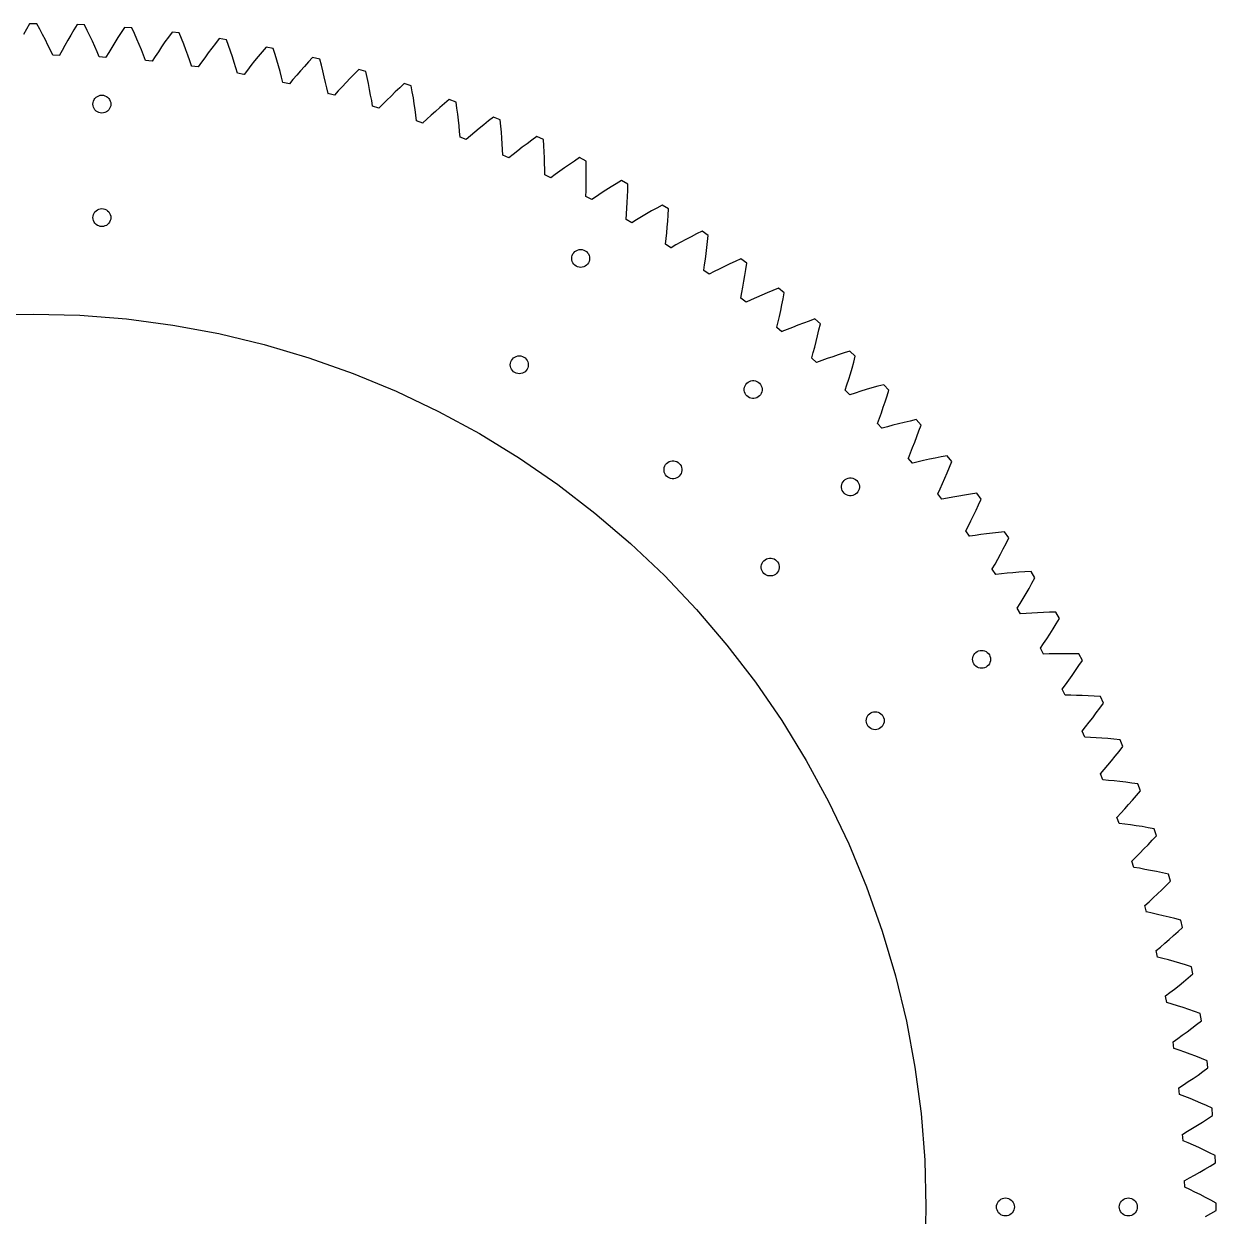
# Model space of a CAD drawing. Header units: metres. Extents: x -198 to 198, y -396 to 0.
# Drawn here: x -1.5 to 197.9, y -199.4 to 0 of the extents above; entities that cross this region are included whole.
import ezdxf

# ---------------------------------------------------------------- set-up
doc = ezdxf.new("R2010")
doc.units = ezdxf.units.M

msp = doc.modelspace()

# ---------------------------------------------------------------- linework, layer by layer
for p, q in [((-0.61375, 0.00359), (-1.11203, -0.90088)), ((0.61375, 0.00359), (-0.61375, 0.00359)), ((1.11205, -0.90088), (0.61375, 0.00359)), ((-1.11203, -0.90088), (-1.59111, -1.79312)), ((1.59113, -1.79312), (1.11205, -0.90088)), ((2.05132, -2.67276), (1.59113, -1.79312)), ((6.30482, -1.88806), (5.80957, -2.74846)), ((6.81944, -1.01585), (6.30482, -1.88806)), ((7.35374, -0.13214), (6.81944, -1.01585)), ((8.58026, -0.18158), (7.35374, -0.13214)), ((9.04172, -1.10541), (8.58026, -0.18158)), ((9.4845, -2.01619), (9.04172, -1.10541)), ((14.7399, -1.45007), (14.1906, -2.30086)), ((15.3093, -0.58861), (14.7399, -1.45007)), ((16.5329, -0.68738), (15.3093, -0.58861)), ((16.9568, -1.62904), (16.5329, -0.68738)), ((17.3625, -2.55692), (16.9568, -1.62904)), ((23.2401, -1.36504), (22.6364, -2.20288)), ((24.4586, -1.513), (23.2401, -1.36504)), ((24.8443, -2.47095), (24.4586, -1.513)), ((2.49298, -3.53952), (2.05132, -2.67276)), ((2.91643, -4.39311), (2.49298, -3.53952)), ((5.33337, -3.59673), (4.87592, -4.43259)), ((5.80957, -2.74846), (5.33337, -3.59673)), ((9.90891, -2.91367), (9.4845, -2.01619)), ((10.3153, -3.79749), (9.90891, -2.91367)), ((10.704, -4.66745), (10.3153, -3.79749)), ((13.1511, -3.96902), (12.6603, -4.78578)), ((13.6611, -3.14061), (13.1511, -3.96902)), ((14.1906, -2.30086), (13.6611, -3.14061)), ((17.7504, -3.47073), (17.3625, -2.55692)), ((18.1209, -4.37022), (17.7504, -3.47073)), ((21.4904, -3.8486), (20.9475, -4.65582)), ((22.0533, -3.03085), (21.4904, -3.8486)), ((22.6364, -2.20288), (22.0533, -3.03085)), ((25.2123, -3.41443), (24.8443, -2.47095)), ((25.5631, -4.34312), (25.2123, -3.41443)), ((30.4962, -3.27303), (29.8802, -4.07686)), ((31.1331, -2.46017), (30.4962, -3.27303)), ((32.3447, -2.65707), (31.1331, -2.46017)), ((32.6915, -3.62979), (32.3447, -2.65707)), ((33.0212, -4.58731), (32.6915, -3.62979)), ((38.9757, -3.87225), (38.3065, -4.6588)), ((40.1784, -4.11778), (38.9757, -3.87225)), ((3.32199, -5.23322), (2.91643, -4.39311)), ((3.32182, -5.24217), (3.32199, -5.23322)), ((4.43665, -5.26462), (3.32182, -5.24217)), ((4.43684, -5.25568), (4.43665, -5.26462)), ((4.87592, -4.43259), (4.43684, -5.25568)), ((11.0754, -5.52321), (10.704, -4.66745)), ((11.0749, -5.53214), (11.0754, -5.52321)), ((12.1879, -5.59947), (11.0749, -5.53214)), ((12.1885, -5.59053), (12.1879, -5.59947)), ((12.6603, -4.78578), (12.1885, -5.59053)), ((18.4743, -5.25513), (18.1209, -4.37022)), ((18.8109, -6.12515), (18.4743, -5.25513)), ((20.4242, -5.45213), (19.9203, -6.23724)), ((20.9475, -4.65582), (20.4242, -5.45213)), ((25.8971, -5.25679), (25.5631, -4.34312)), ((26.2146, -6.15521), (25.8971, -5.25679)), ((28.7099, -5.65598), (28.155, -6.43057)), ((29.2849, -4.87128), (28.7099, -5.65598)), ((29.8802, -4.07686), (29.2849, -4.87128)), ((33.3344, -5.52939), (33.0212, -4.58731)), ((33.6313, -6.45576), (33.3344, -5.52939)), ((37.6587, -5.43715), (37.0318, -6.20695)), ((38.3065, -4.6588), (37.6587, -5.43715)), ((40.4857, -5.10367), (40.1784, -4.11778)), ((40.7766, -6.07368), (40.4857, -5.10367)), ((46.755, -5.59895), (46.0547, -6.35793)), ((47.9469, -5.89272), (46.755, -5.59895)), ((48.2142, -6.89018), (47.9469, -5.89272)), ((18.81, -6.13405), (18.8109, -6.12515)), ((19.9194, -6.24614), (18.81, -6.13405)), ((19.9203, -6.23724), (19.9194, -6.24614)), ((26.5159, -7.0381), (26.2146, -6.15521)), ((26.5147, -7.04695), (26.5159, -7.0381)), ((27.6186, -7.20361), (26.5147, -7.04695)), ((27.6199, -7.19475), (27.6186, -7.20361)), ((28.155, -6.43057), (27.6199, -7.19475)), ((33.9123, -7.36623), (33.6313, -6.45576)), ((34.1779, -8.26053), (33.9123, -7.36623)), ((35.8401, -7.71951), (35.2747, -8.46153)), ((36.4257, -6.96786), (35.8401, -7.71951)), ((37.0318, -6.20695), (36.4257, -6.96786)), ((41.0516, -7.0276), (40.7766, -6.07368)), ((41.3109, -7.96519), (41.0516, -7.0276)), ((41.5551, -8.88623), (41.3109, -7.96519)), ((44.7187, -7.85352), (44.0825, -8.5894)), ((45.3761, -7.10957), (44.7187, -7.85352)), ((46.0547, -6.35793), (45.3761, -7.10957)), ((48.4659, -7.87114), (48.2142, -6.89018)), ((48.7021, -8.83534), (48.4659, -7.87114)), ((54.4585, -7.63751), (53.7282, -8.36768)), ((55.6376, -7.97903), (54.4585, -7.63751)), ((34.1763, -8.26933), (34.1779, -8.26053)), ((35.273, -8.47032), (34.1763, -8.26933)), ((35.2747, -8.46153), (35.273, -8.47032)), ((41.7844, -9.7905), (41.5551, -8.88623)), ((41.7825, -9.79922), (41.7844, -9.7905)), ((42.8702, -10.0442), (41.7825, -9.79922)), ((43.4671, -9.31685), (42.8722, -10.0355)), ((44.0825, -8.5894), (43.4671, -9.31685)), ((48.9236, -9.78262), (48.7021, -8.83534)), ((49.1304, -10.7127), (48.9236, -9.78262)), ((52.3331, -9.80826), (51.6677, -10.5179)), ((53.0199, -9.09137), (52.3331, -9.80826)), ((53.7282, -8.36768), (53.0199, -9.09137)), ((55.8645, -8.98645), (55.6376, -7.97903)), ((56.0765, -9.97675), (55.8645, -8.98645)), ((10.987, -12.0155), (11.2395, -11.9478)), ((11.2395, -11.9478), (11.5, -11.925)), ((11.5, -11.925), (11.7605, -11.9478)), ((11.7605, -11.9478), (12.013, -12.0155)), ((42.8722, -10.0355), (42.8702, -10.0442)), ((49.3231, -11.6255), (49.1304, -10.7127)), ((49.3208, -11.6342), (49.3231, -11.6255)), ((50.3979, -11.9227), (49.3208, -11.6342)), ((50.4002, -11.9141), (50.3979, -11.9227)), ((51.0235, -11.22), (50.4002, -11.9141)), ((51.6677, -10.5179), (51.0235, -11.22)), ((56.2738, -10.9497), (56.0765, -9.97675)), ((56.4568, -11.9051), (56.2738, -10.9497)), ((56.6261, -12.8428), (56.4568, -11.9051)), ((60.5777, -11.3794), (59.8626, -12.068)), ((61.3146, -10.6848), (60.5777, -11.3794)), ((62.0737, -9.9846), (61.3146, -10.6848)), ((63.238, -10.3733), (62.0737, -9.9846)), ((63.4242, -11.3891), (63.238, -10.3733)), ((63.5961, -12.3871), (63.4242, -11.3891)), ((10, -13.425), (10.0228, -13.1645)), ((10.0228, -13.6855), (10, -13.425)), ((10.0228, -13.1645), (10.0905, -12.912)), ((10.0905, -13.938), (10.0228, -13.6855)), ((10.0905, -12.912), (10.201, -12.675)), ((10.201, -14.175), (10.0905, -13.938)), ((10.201, -12.675), (10.3509, -12.4608)), ((10.3509, -12.4608), (10.5358, -12.2759)), ((10.5358, -12.2759), (10.75, -12.126)), ((10.75, -12.126), (10.987, -12.0155)), ((12.013, -12.0155), (12.25, -12.126)), ((12.25, -12.126), (12.4642, -12.2759)), ((12.4642, -12.2759), (12.6491, -12.4608)), ((12.6491, -12.4608), (12.799, -12.675)), ((12.799, -12.675), (12.9095, -12.912)), ((12.9095, -13.938), (12.799, -14.175)), ((12.9095, -12.912), (12.9772, -13.1645)), ((12.9772, -13.6855), (12.9095, -13.938)), ((12.9772, -13.1645), (13, -13.425)), ((13, -13.425), (12.9772, -13.6855)), ((56.7819, -13.7626), (56.6261, -12.8428)), ((56.7793, -13.7711), (56.7819, -13.7626)), ((57.8438, -14.1029), (56.7793, -13.7711)), ((58.4972, -13.4259), (57.8465, -14.0943)), ((59.1692, -12.7503), (58.4972, -13.4259)), ((59.8626, -12.068), (59.1692, -12.7503)), ((63.7541, -13.3672), (63.5961, -12.3871)), ((63.8985, -14.3292), (63.7541, -13.3672)), ((68.8015, -13.3055), (68.0372, -13.9698)), ((69.5882, -12.6364), (68.8015, -13.3055)), ((70.7359, -13.0717), (69.5882, -12.6364)), ((70.8811, -14.0941), (70.7359, -13.0717)), ((10.3509, -14.3892), (10.201, -14.175)), ((10.5358, -14.5741), (10.3509, -14.3892)), ((10.75, -14.724), (10.5358, -14.5741)), ((10.987, -14.8345), (10.75, -14.724)), ((11.2395, -14.9022), (10.987, -14.8345)), ((11.5, -14.925), (11.2395, -14.9022)), ((11.7605, -14.9022), (11.5, -14.925)), ((12.013, -14.8345), (11.7605, -14.9022)), ((12.25, -14.724), (12.013, -14.8345)), ((12.4642, -14.5741), (12.25, -14.724)), ((12.6491, -14.3892), (12.4642, -14.5741)), ((12.799, -14.175), (12.6491, -14.3892)), ((57.8465, -14.0943), (57.8438, -14.1029)), ((64.0299, -15.2729), (63.8985, -14.3292)), ((64.1485, -16.1982), (64.0299, -15.2729)), ((65.876, -15.9309), (65.1989, -16.5726)), ((66.5746, -15.2829), (65.876, -15.9309)), ((67.2949, -14.6291), (66.5746, -15.2829)), ((68.0372, -13.9698), (67.2949, -14.6291)), ((71.0126, -15.0983), (70.8811, -14.0941)), ((71.131, -16.0839), (71.0126, -15.0983)), ((76.9898, -15.5887), (76.1768, -16.2255)), ((78.119, -16.0698), (76.9898, -15.5887)), ((64.1456, -16.2067), (64.1485, -16.1982)), ((65.1959, -16.581), (64.1456, -16.2067)), ((65.1989, -16.5726), (65.1959, -16.581)), ((71.2366, -17.051), (71.131, -16.0839)), ((71.3298, -17.9992), (71.2366, -17.051)), ((74.6182, -17.4874), (73.8721, -18.1117)), ((75.3864, -16.8585), (74.6182, -17.4874)), ((76.1768, -16.2255), (75.3864, -16.8585)), ((78.2229, -17.0972), (78.119, -16.0698)), ((78.314, -18.1059), (78.2229, -17.0972)), ((71.4111, -18.9286), (71.3298, -17.9992)), ((71.4078, -18.9369), (71.4111, -18.9286)), ((72.4422, -19.3532), (71.4078, -18.9369)), ((72.4456, -19.3449), (72.4422, -19.3532)), ((73.148, -18.731), (72.4456, -19.3449)), ((73.8721, -18.1117), (73.148, -18.731)), ((78.3925, -19.0955), (78.314, -18.1059)), ((78.4591, -20.066), (78.3925, -19.0955)), ((83.4286, -19.4401), (82.6133, -20.0408)), ((84.2665, -18.8366), (83.4286, -19.4401)), ((85.3755, -19.3628), (84.2665, -18.8366)), ((85.4379, -20.3936), (85.3755, -19.3628)), ((78.5141, -21.0173), (78.4591, -20.066)), ((78.5579, -21.9491), (78.5141, -21.0173)), ((80.3013, -21.8216), (79.5748, -22.4068)), ((81.0498, -21.232), (80.3013, -21.8216)), ((81.8204, -20.6382), (81.0498, -21.232)), ((82.6133, -20.0408), (81.8204, -20.6382)), ((85.4883, -21.405), (85.4379, -20.3936)), ((85.5269, -22.397), (85.4883, -21.405)), ((78.5543, -21.9573), (78.5579, -21.9491)), ((79.5711, -22.4149), (78.5543, -21.9573)), ((79.5748, -22.4068), (79.5711, -22.4149)), ((85.5544, -23.3694), (85.5269, -22.397)), ((85.571, -24.3221), (85.5544, -23.3694)), ((89.7062, -23.5115), (88.8899, -24.0765)), ((90.545, -22.9441), (89.7062, -23.5115)), ((91.4066, -22.3748), (90.545, -22.9441)), ((92.4935, -22.9453), (91.4066, -22.3748)), ((92.5143, -23.9777), (92.4935, -22.9453)), ((85.5773, -25.255), (85.571, -24.3221)), ((85.5733, -25.263), (85.5773, -25.255)), ((86.5708, -25.7612), (85.5733, -25.263)), ((86.5749, -25.7532), (86.5708, -25.7612)), ((87.3244, -25.1978), (86.5749, -25.7532)), ((88.096, -24.6388), (87.3244, -25.1978)), ((88.8899, -24.0765), (88.096, -24.6388)), ((92.5239, -24.9904), (92.5143, -23.9777)), ((92.5226, -25.9831), (92.5239, -24.9904)), ((92.4578, -28.8408), (92.4891, -27.9085)), ((92.4891, -27.9085), (92.5109, -26.9559)), ((92.5109, -26.9559), (92.5226, -25.9831)), ((95.8152, -27.7967), (94.9993, -28.3265)), ((96.6536, -27.265), (95.8152, -27.7967)), ((97.5146, -26.7319), (96.6536, -27.265)), ((98.3983, -26.1977), (97.5146, -26.7319)), ((99.4614, -26.8114), (98.3983, -26.1977)), ((99.4095, -28.8561), (99.4407, -27.8439)), ((99.4407, -27.8439), (99.4614, -26.8114)), ((92.4535, -28.8487), (92.4578, -28.8408)), ((93.4302, -29.3866), (92.4535, -28.8487)), ((93.4345, -29.3788), (93.4302, -29.3866)), ((94.2058, -28.854), (93.4345, -29.3788)), ((94.9993, -28.3265), (94.2058, -28.854)), ((99.3173, -30.8195), (99.3682, -29.848)), ((99.3682, -29.848), (99.4095, -28.8561)), ((10.0228, -32.1345), (10.0905, -31.882)), ((10.0905, -31.882), (10.201, -31.645)), ((10.201, -31.645), (10.3509, -31.4308)), ((10.3509, -31.4308), (10.5358, -31.2459)), ((10.5358, -31.2459), (10.75, -31.096)), ((10.75, -31.096), (10.987, -30.9855)), ((10.987, -30.9855), (11.2395, -30.9178)), ((11.2395, -30.9178), (11.5, -30.895)), ((11.5, -30.895), (11.7605, -30.9178)), ((11.7605, -30.9178), (12.013, -30.9855)), ((12.013, -30.9855), (12.25, -31.096)), ((12.25, -31.096), (12.4642, -31.2459)), ((12.4642, -31.2459), (12.6491, -31.4308)), ((12.6491, -31.4308), (12.799, -31.645)), ((12.799, -31.645), (12.9095, -31.882)), ((12.9095, -31.882), (12.9772, -32.1345)), ((99.1884, -32.7008), (99.2572, -31.7704)), ((99.2572, -31.7704), (99.3173, -30.8195)), ((102.585, -31.7927), (101.749, -32.2892)), ((103.444, -31.2952), (102.585, -31.7927)), ((104.326, -30.7972), (103.444, -31.2952)), ((105.231, -30.299), (104.326, -30.7972)), ((106.268, -30.9551), (105.231, -30.299)), ((106.206, -31.9859), (106.268, -30.9551)), ((10, -32.395), (10.0228, -32.1345)), ((10.0228, -32.6555), (10, -32.395)), ((10.0905, -32.908), (10.0228, -32.6555)), ((10.201, -33.145), (10.0905, -32.908)), ((10.3509, -33.3592), (10.201, -33.145)), ((10.5358, -33.5441), (10.3509, -33.3592)), ((10.75, -33.694), (10.5358, -33.5441)), ((10.987, -33.8045), (10.75, -33.694)), ((11.2395, -33.8722), (10.987, -33.8045)), ((11.5, -33.895), (11.2395, -33.8722)), ((11.7605, -33.8722), (11.5, -33.895)), ((12.013, -33.8045), (11.7605, -33.8722)), ((12.25, -33.694), (12.013, -33.8045)), ((12.4642, -33.5441), (12.25, -33.694)), ((12.6491, -33.3592), (12.4642, -33.5441)), ((12.799, -33.145), (12.6491, -33.3592)), ((12.9095, -32.908), (12.799, -33.145)), ((12.9772, -32.6555), (12.9095, -32.908)), ((12.9772, -32.1345), (13, -32.395)), ((13, -32.395), (12.9772, -32.6555)), ((99.1838, -32.7085), (99.1884, -32.7008)), ((100.138, -33.2853), (99.1838, -32.7085)), ((100.143, -33.2777), (100.138, -33.2853)), ((100.934, -32.7844), (100.143, -33.2777)), ((101.749, -32.2892), (100.934, -32.7844)), ((106.053, -33.9854), (106.134, -32.996)), ((106.134, -32.996), (106.206, -31.9859)), ((105.864, -35.9018), (105.963, -34.9541)), ((105.963, -34.9541), (106.053, -33.9854)), ((110.067, -35.5956), (109.189, -36.0581)), ((110.968, -35.1334), (110.067, -35.5956)), ((111.892, -34.6721), (110.968, -35.1334)), ((112.902, -35.3694), (111.892, -34.6721)), ((112.799, -36.3969), (112.902, -35.3694)), ((90.8331, -37.9306), (91.07, -37.8201)), ((91.07, -37.8201), (91.3226, -37.7524)), ((91.3226, -37.7524), (91.5831, -37.7296)), ((91.5831, -37.7296), (91.8435, -37.7524)), ((91.8435, -37.7524), (92.0961, -37.8201)), ((92.0961, -37.8201), (92.3331, -37.9306)), ((105.753, -36.8361), (105.758, -36.8286)), ((106.683, -37.4509), (105.753, -36.8361)), ((105.758, -36.8286), (105.864, -35.9018)), ((106.688, -37.4435), (106.683, -37.4509)), ((107.499, -36.9825), (106.688, -37.4435)), ((108.333, -36.5205), (107.499, -36.9825)), ((109.189, -36.0581), (108.333, -36.5205)), ((112.565, -38.3886), (112.686, -37.4033)), ((112.686, -37.4033), (112.799, -36.3969)), ((90.0831, -39.2296), (90.1059, -38.9691)), ((90.1059, -39.4901), (90.0831, -39.2296)), ((90.1059, -38.9691), (90.1735, -38.7166)), ((90.1735, -39.7426), (90.1059, -39.4901)), ((90.1735, -38.7166), (90.284, -38.4796)), ((90.284, -39.9796), (90.1735, -39.7426)), ((90.284, -38.4796), (90.434, -38.2654)), ((90.434, -38.2654), (90.6189, -38.0805)), ((90.6189, -38.0805), (90.8331, -37.9306)), ((92.3331, -37.9306), (92.5472, -38.0805)), ((92.5472, -38.0805), (92.7321, -38.2654)), ((92.7321, -38.2654), (92.8821, -38.4796)), ((92.8821, -38.4796), (92.9926, -38.7166)), ((92.9926, -39.7426), (92.8821, -39.9796)), ((92.9926, -38.7166), (93.0603, -38.9691)), ((93.0603, -39.4901), (92.9926, -39.7426)), ((93.0603, -38.9691), (93.0831, -39.2296)), ((93.0831, -39.2296), (93.0603, -39.4901)), ((112.3, -40.2959), (112.436, -39.3529)), ((112.436, -39.3529), (112.565, -38.3886)), ((117.43, -39.7336), (116.511, -40.1591)), ((118.372, -39.3099), (117.43, -39.7336)), ((119.353, -40.0473), (118.372, -39.3099)), ((90.434, -40.1938), (90.284, -39.9796)), ((90.6189, -40.3787), (90.434, -40.1938)), ((90.8331, -40.5286), (90.6189, -40.3787)), ((91.07, -40.6391), (90.8331, -40.5286)), ((91.3226, -40.7068), (91.07, -40.6391)), ((91.5831, -40.7296), (91.3226, -40.7068)), ((91.8435, -40.7068), (91.5831, -40.7296)), ((92.0961, -40.6391), (91.8435, -40.7068)), ((92.3331, -40.5286), (92.0961, -40.6391)), ((92.5472, -40.3787), (92.3331, -40.5286)), ((92.7321, -40.1938), (92.5472, -40.3787)), ((92.8821, -39.9796), (92.7321, -40.1938)), ((112.151, -41.225), (112.156, -41.2177)), ((113.056, -41.8767), (112.151, -41.225)), ((112.156, -41.2177), (112.3, -40.2959)), ((113.061, -41.8695), (113.056, -41.8767)), ((113.89, -41.4415), (113.061, -41.8695)), ((114.741, -41.0135), (113.89, -41.4415)), ((115.615, -40.5859), (114.741, -41.0135)), ((116.511, -40.1591), (115.615, -40.5859)), ((119.055, -42.0708), (119.208, -41.0697)), ((119.208, -41.0697), (119.353, -40.0473)), ((118.727, -44.0088), (118.895, -43.0505)), ((118.895, -43.0505), (119.055, -42.0708)), ((118.367, -45.8678), (118.372, -45.8608)), ((118.372, -45.8608), (118.553, -44.9455)), ((118.553, -44.9455), (118.727, -44.0088)), ((120.964, -45.7608), (120.096, -46.1542)), ((121.854, -45.3688), (120.964, -45.7608)), ((122.767, -44.9784), (121.854, -45.3688)), ((123.702, -44.5903), (122.767, -44.9784)), ((124.66, -44.2048), (123.702, -44.5903)), ((125.611, -44.9812), (124.66, -44.2048)), ((125.425, -45.9969), (125.611, -44.9812)), ((119.245, -46.5555), (118.367, -45.8678)), ((119.25, -46.5485), (119.245, -46.5555)), ((120.096, -46.1542), (119.25, -46.5485)), ((125.032, -47.9635), (125.232, -46.991)), ((125.232, -46.991), (125.425, -45.9969)), ((-7.81512, -48.7346), (0, -48.53)), ((0, -48.53), (7.81512, -48.7346)), ((7.81512, -48.7346), (15.6088, -49.348)), ((15.6088, -49.348), (23.3597, -50.3685)), ((124.397, -50.7505), (124.614, -49.8432)), ((124.614, -49.8432), (124.826, -48.9142)), ((124.826, -48.9142), (125.032, -47.9635)), ((129.773, -49.6956), (128.823, -50.0457)), ((130.746, -49.349), (129.773, -49.6956)), ((131.665, -50.163), (130.746, -49.349)), ((23.3597, -50.3685), (31.0466, -51.7931)), ((31.0466, -51.7931), (38.6484, -53.6182)), ((124.391, -50.7573), (124.397, -50.7505)), ((125.24, -51.4797), (124.391, -50.7573)), ((125.246, -51.4729), (125.24, -51.4797)), ((126.107, -51.113), (125.246, -51.4729)), ((126.99, -50.7549), (126.107, -51.113)), ((127.895, -50.399), (126.99, -50.7549)), ((128.823, -50.0457), (127.895, -50.399)), ((131.205, -52.156), (131.438, -51.1704)), ((131.438, -51.1704), (131.665, -50.163)), ((38.6484, -53.6182), (46.1443, -55.8385)), ((130.722, -54.0612), (130.966, -53.1196)), ((130.966, -53.1196), (131.205, -52.156)), ((80.3464, -55.873), (80.5606, -55.7231)), ((80.5606, -55.7231), (80.7975, -55.6126)), ((80.7975, -55.6126), (81.0501, -55.5449)), ((81.0501, -55.5449), (81.3106, -55.5221)), ((81.3106, -55.5221), (81.571, -55.5449)), ((81.571, -55.5449), (81.8236, -55.6126)), ((81.8236, -55.6126), (82.0606, -55.7231)), ((82.0606, -55.7231), (82.2747, -55.873)), ((130.219, -55.8787), (130.473, -54.9809)), ((130.473, -54.9809), (130.722, -54.0612)), ((133.729, -55.6684), (132.81, -55.9875)), ((134.67, -55.3528), (133.729, -55.6684)), ((135.634, -55.0412), (134.67, -55.3528)), ((136.62, -54.734), (135.634, -55.0412)), ((137.505, -55.5844), (136.62, -54.734)), ((137.238, -56.5819), (137.505, -55.5844)), ((46.1443, -55.8385), (53.5137, -58.4482)), ((79.8106, -57.0221), (79.8334, -56.7616)), ((79.8334, -57.2826), (79.8106, -57.0221)), ((79.8334, -56.7616), (79.901, -56.5091)), ((79.901, -57.5351), (79.8334, -57.2826)), ((79.901, -56.5091), (80.0115, -56.2721)), ((80.0115, -57.7721), (79.901, -57.5351)), ((80.0115, -56.2721), (80.1615, -56.0579)), ((80.1615, -57.9863), (80.0115, -57.7721)), ((80.1615, -56.0579), (80.3464, -55.873)), ((82.2747, -55.873), (82.4596, -56.0579)), ((82.4596, -56.0579), (82.6096, -56.2721)), ((82.6096, -57.7721), (82.4596, -57.9863)), ((82.6096, -56.2721), (82.7201, -56.5091)), ((82.7201, -57.5351), (82.6096, -57.7721)), ((82.7201, -56.5091), (82.7878, -56.7616)), ((82.7878, -57.2826), (82.7201, -57.5351)), ((82.7878, -56.7616), (82.8106, -57.0221)), ((82.8106, -57.0221), (82.7878, -57.2826)), ((130.213, -55.8853), (130.219, -55.8787)), ((131.033, -56.6413), (130.213, -55.8853)), ((131.039, -56.6348), (131.033, -56.6413)), ((131.913, -56.3098), (131.039, -56.6348)), ((132.81, -55.9875), (131.913, -56.3098)), ((136.688, -58.5104), (136.965, -57.5572)), ((136.965, -57.5572), (137.238, -56.5819)), ((53.5137, -58.4482), (60.7364, -61.4399)), ((80.3464, -58.1712), (80.1615, -57.9863)), ((80.5606, -58.3211), (80.3464, -58.1712)), ((80.7975, -58.4316), (80.5606, -58.3211)), ((81.0501, -58.4993), (80.7975, -58.4316)), ((81.3106, -58.5221), (81.0501, -58.4993)), ((81.571, -58.4993), (81.3106, -58.5221)), ((81.8236, -58.4316), (81.571, -58.4993)), ((82.0606, -58.3211), (81.8236, -58.4316)), ((82.2747, -58.1712), (82.0606, -58.3211)), ((82.4596, -57.9863), (82.2747, -58.1712)), ((119.571, -59.9323), (119.798, -59.8015)), ((119.798, -59.8015), (120.043, -59.7121)), ((120.043, -59.7121), (120.301, -59.6667)), ((120.301, -59.6667), (120.562, -59.6667)), ((120.562, -59.6667), (120.82, -59.7121)), ((120.82, -59.7121), (121.066, -59.8015)), ((121.066, -59.8015), (121.292, -59.9323)), ((136.12, -60.3504), (136.406, -59.4415)), ((136.406, -59.4415), (136.688, -58.5104)), ((60.7364, -61.4399), (67.7926, -64.8056)), ((118.937, -61.0302), (118.983, -60.7728)), ((118.937, -61.2917), (118.937, -61.0302)), ((118.983, -61.5492), (118.937, -61.2917)), ((118.983, -60.7728), (119.072, -60.5271)), ((119.072, -61.7949), (118.983, -61.5492)), ((119.072, -60.5271), (119.203, -60.3006)), ((119.203, -62.0213), (119.072, -61.7949)), ((119.203, -60.3006), (119.371, -60.1003)), ((119.371, -60.1003), (119.571, -59.9323)), ((121.292, -59.9323), (121.492, -60.1003)), ((121.492, -60.1003), (121.66, -60.3006)), ((121.66, -60.3006), (121.791, -60.5271)), ((121.791, -61.7949), (121.66, -62.0213)), ((121.791, -60.5271), (121.881, -60.7728)), ((121.881, -61.5492), (121.791, -61.7949)), ((121.881, -60.7728), (121.926, -61.0302)), ((121.926, -61.2917), (121.881, -61.5492)), ((121.926, -61.0302), (121.926, -61.2917)), ((135.824, -61.2436), (135.83, -61.2372)), ((136.613, -62.032), (135.824, -61.2436)), ((135.83, -61.2372), (136.12, -60.3504)), ((137.506, -61.7362), (136.619, -62.0257)), ((138.415, -61.4503), (137.506, -61.7362)), ((139.346, -61.1684), (138.415, -61.4503)), ((140.299, -60.891), (139.346, -61.1684)), ((141.274, -60.6184), (140.299, -60.891)), ((142.272, -60.3512), (141.274, -60.6184)), ((143.122, -61.2365), (142.272, -60.3512)), ((142.815, -62.2224), (143.122, -61.2365)), ((119.371, -62.2216), (119.203, -62.0213)), ((119.571, -62.3897), (119.371, -62.2216)), ((119.798, -62.5204), (119.571, -62.3897)), ((120.043, -62.6099), (119.798, -62.5204)), ((120.301, -62.6553), (120.043, -62.6099)), ((120.562, -62.6553), (120.301, -62.6553)), ((120.82, -62.6099), (120.562, -62.6553)), ((121.066, -62.5204), (120.82, -62.6099)), ((121.292, -62.3897), (121.066, -62.5204)), ((121.492, -62.2216), (121.292, -62.3897)), ((121.66, -62.0213), (121.492, -62.2216)), ((136.619, -62.0257), (136.613, -62.032)), ((142.188, -64.1273), (142.503, -63.186)), ((142.503, -63.186), (142.815, -62.2224)), ((67.7926, -64.8056), (74.6631, -68.5359)), ((141.546, -65.9429), (141.869, -65.0462)), ((141.869, -65.0462), (142.188, -64.1273)), ((141.215, -66.8235), (141.221, -66.8174)), ((141.971, -67.643), (141.215, -66.8235)), ((141.221, -66.8174), (141.546, -65.9429)), ((141.977, -67.637), (141.971, -67.643)), ((142.875, -67.3834), (141.977, -67.637)), ((143.795, -67.1344), (142.875, -67.3834)), ((144.737, -66.8902), (143.795, -67.1344)), ((145.7, -66.6513), (144.737, -66.8902)), ((146.686, -66.4183), (145.7, -66.6513)), ((147.693, -66.1915), (146.686, -66.4183)), ((148.507, -67.1103), (147.693, -66.1915)), ((148.161, -68.083), (148.507, -67.1103)), ((74.6631, -68.5359), (81.3288, -72.6207)), ((147.457, -69.9611), (147.81, -69.0333)), ((147.81, -69.0333), (148.161, -68.083)), ((146.383, -72.6101), (146.743, -71.7494)), ((146.743, -71.7494), (147.101, -70.8664)), ((147.101, -70.8664), (147.457, -69.9611)), ((81.3288, -72.6207), (87.7717, -77.0488)), ((105.658, -73.9409), (105.789, -73.7144)), ((105.789, -73.7144), (105.957, -73.5141)), ((105.957, -73.5141), (106.158, -73.3461)), ((106.158, -73.3461), (106.384, -73.2153)), ((106.384, -73.2153), (106.63, -73.1259)), ((106.63, -73.1259), (106.887, -73.0805)), ((106.887, -73.0805), (107.149, -73.0805)), ((107.149, -73.0805), (107.406, -73.1259)), ((107.406, -73.1259), (107.652, -73.2153)), ((107.652, -73.2153), (107.878, -73.3461)), ((107.878, -73.3461), (108.079, -73.5141)), ((108.079, -73.5141), (108.247, -73.7144)), ((108.247, -73.7144), (108.377, -73.9409)), ((146.376, -72.6159), (146.383, -72.6101)), ((147.099, -73.4652), (146.376, -72.6159)), ((147.106, -73.4594), (147.099, -73.4652)), ((148.013, -73.2422), (147.106, -73.4594)), ((148.942, -73.0304), (148.013, -73.2422)), ((149.893, -72.8243), (148.942, -73.0304)), ((150.865, -72.6245), (149.893, -72.8243)), ((151.859, -72.4313), (150.865, -72.6245)), ((152.875, -72.2452), (151.859, -72.4313)), ((153.651, -73.1961), (152.875, -72.2452)), ((153.266, -74.1541), (153.651, -73.1961)), ((105.524, -74.4441), (105.569, -74.1866)), ((105.524, -74.7055), (105.524, -74.4441)), ((105.569, -74.963), (105.524, -74.7055)), ((105.569, -74.1866), (105.658, -73.9409)), ((105.658, -75.2087), (105.569, -74.963)), ((105.789, -75.4352), (105.658, -75.2087)), ((105.957, -75.6355), (105.789, -75.4352)), ((106.158, -75.8035), (105.957, -75.6355)), ((108.079, -75.6355), (107.878, -75.8035)), ((108.247, -75.4352), (108.079, -75.6355)), ((108.377, -75.2087), (108.247, -75.4352)), ((108.377, -73.9409), (108.467, -74.1866)), ((108.467, -74.963), (108.377, -75.2087)), ((108.467, -74.1866), (108.512, -74.4441)), ((108.512, -74.7055), (108.467, -74.963)), ((108.512, -74.4441), (108.512, -74.7055)), ((152.487, -76.0023), (152.878, -75.0895)), ((152.878, -75.0895), (153.266, -74.1541)), ((87.7717, -77.0488), (93.974, -81.8079)), ((106.384, -75.9343), (106.158, -75.8035)), ((106.63, -76.0237), (106.384, -75.9343)), ((106.887, -76.0691), (106.63, -76.0237)), ((107.149, -76.0691), (106.887, -76.0691)), ((107.406, -76.0237), (107.149, -76.0691)), ((107.652, -75.9343), (107.406, -76.0237)), ((107.878, -75.8035), (107.652, -75.9343)), ((135.201, -77.2937), (135.246, -77.0362)), ((135.201, -77.5552), (135.201, -77.2937)), ((135.246, -77.8127), (135.201, -77.5552)), ((135.246, -77.0362), (135.336, -76.7905)), ((135.336, -76.7905), (135.466, -76.5641)), ((135.466, -76.5641), (135.634, -76.3638)), ((135.634, -76.3638), (135.835, -76.1957)), ((135.835, -76.1957), (136.061, -76.065)), ((136.061, -76.065), (136.307, -75.9756)), ((136.307, -75.9756), (136.564, -75.9301)), ((136.564, -75.9301), (136.826, -75.9301)), ((136.826, -75.9301), (137.083, -75.9756)), ((137.083, -75.9756), (137.329, -76.065)), ((137.329, -76.065), (137.556, -76.1957)), ((137.556, -76.1957), (137.756, -76.3638)), ((137.756, -76.3638), (137.924, -76.5641)), ((137.924, -76.5641), (138.055, -76.7905)), ((138.055, -76.7905), (138.144, -77.0362)), ((138.144, -77.0362), (138.189, -77.2937)), ((138.189, -77.5552), (138.144, -77.8127)), ((138.189, -77.2937), (138.189, -77.5552)), ((151.308, -78.6059), (151.702, -77.7604)), ((151.702, -77.7604), (152.095, -76.8926)), ((152.095, -76.8926), (152.487, -76.0023)), ((135.336, -78.0584), (135.246, -77.8127)), ((135.466, -78.2848), (135.336, -78.0584)), ((135.634, -78.4851), (135.466, -78.2848)), ((135.835, -78.6532), (135.634, -78.4851)), ((136.061, -78.7839), (135.835, -78.6532)), ((136.307, -78.8733), (136.061, -78.7839)), ((136.564, -78.9187), (136.307, -78.8733)), ((136.826, -78.9187), (136.564, -78.9187)), ((137.083, -78.8733), (136.826, -78.9187)), ((137.329, -78.7839), (137.083, -78.8733)), ((137.556, -78.6532), (137.329, -78.7839)), ((137.756, -78.4851), (137.556, -78.6532)), ((137.924, -78.2848), (137.756, -78.4851)), ((138.055, -78.0584), (137.924, -78.2848)), ((138.144, -77.8127), (138.055, -78.0584)), ((151.301, -78.6114), (151.308, -78.6059)), ((151.988, -79.4892), (151.301, -78.6114)), ((151.995, -79.4837), (151.988, -79.4892)), ((152.911, -79.3032), (151.995, -79.4837)), ((153.847, -79.1289), (152.911, -79.3032)), ((154.806, -78.9613), (153.847, -79.1289)), ((155.785, -78.8008), (154.806, -78.9613)), ((156.786, -78.6478), (155.785, -78.8008)), ((157.809, -78.5028), (156.786, -78.6478)), ((158.546, -79.4841), (157.809, -78.5028)), ((158.122, -80.4258), (158.546, -79.4841)), ((157.27, -82.2411), (157.697, -81.3448)), ((157.697, -81.3448), (158.122, -80.4258)), ((93.974, -81.8079), (99.9187, -86.8852)), ((156.415, -83.9662), (156.843, -83.1149)), ((156.843, -83.1149), (157.27, -82.2411)), ((155.979, -84.8004), (155.987, -84.7952)), ((156.631, -85.7051), (155.979, -84.8004)), ((155.987, -84.7952), (156.415, -83.9662)), ((156.638, -85.6999), (156.631, -85.7051)), ((157.56, -85.5564), (156.638, -85.6999)), ((158.503, -85.42), (157.56, -85.5564)), ((159.467, -85.2911), (158.503, -85.42)), ((160.453, -85.1702), (159.467, -85.2911)), ((161.459, -85.0576), (160.453, -85.1702)), ((162.487, -84.9539), (161.459, -85.0576)), ((163.184, -85.9641), (162.487, -84.9539)), ((99.9187, -86.8852), (105.59, -92.2666)), ((162.261, -87.7891), (162.723, -86.888)), ((162.723, -86.888), (163.184, -85.9641)), ((122.221, -89.7776), (122.421, -89.6095)), ((122.421, -89.6095), (122.647, -89.4788)), ((122.647, -89.4788), (122.893, -89.3894)), ((122.893, -89.3894), (123.151, -89.344)), ((123.151, -89.344), (123.412, -89.344)), ((123.412, -89.344), (123.67, -89.3894)), ((123.67, -89.3894), (123.915, -89.4788)), ((123.915, -89.4788), (124.142, -89.6095)), ((124.142, -89.6095), (124.342, -89.7776)), ((160.874, -90.3568), (161.336, -89.5234)), ((161.336, -89.5234), (161.798, -88.6676)), ((161.798, -88.6676), (162.261, -87.7891)), ((121.787, -90.7075), (121.832, -90.45)), ((121.787, -90.969), (121.787, -90.7075)), ((121.832, -91.2265), (121.787, -90.969)), ((121.832, -90.45), (121.922, -90.2043)), ((121.922, -91.4722), (121.832, -91.2265)), ((121.922, -90.2043), (122.053, -89.9779)), ((122.053, -91.6986), (121.922, -91.4722)), ((122.053, -89.9779), (122.221, -89.7776)), ((122.221, -91.8989), (122.053, -91.6986)), ((124.342, -89.7776), (124.51, -89.9779)), ((124.51, -91.6986), (124.342, -91.8989)), ((124.51, -89.9779), (124.641, -90.2043)), ((124.641, -91.4722), (124.51, -91.6986)), ((124.641, -90.2043), (124.73, -90.45)), ((124.73, -91.2265), (124.641, -91.4722)), ((124.73, -90.45), (124.776, -90.7075)), ((124.776, -90.969), (124.73, -91.2265)), ((124.776, -90.7075), (124.776, -90.969)), ((160.405, -91.1727), (160.413, -91.1678)), ((161.02, -92.103), (160.405, -91.1727)), ((160.413, -91.1678), (160.874, -90.3568)), ((164.86, -91.7224), (163.871, -91.8035)), ((165.87, -91.6504), (164.86, -91.7224)), ((166.901, -91.5881), (165.87, -91.6504)), ((167.557, -92.6256), (166.901, -91.5881)), ((105.59, -92.2666), (110.971, -97.9374)), ((122.421, -92.067), (122.221, -91.8989)), ((122.647, -92.1977), (122.421, -92.067)), ((122.893, -92.2871), (122.647, -92.1977)), ((123.151, -92.3326), (122.893, -92.2871)), ((123.412, -92.3326), (123.151, -92.3326)), ((123.67, -92.2871), (123.412, -92.3326)), ((123.915, -92.1977), (123.67, -92.2871)), ((124.142, -92.067), (123.915, -92.1977)), ((124.342, -91.8989), (124.142, -92.067)), ((161.027, -92.0981), (161.02, -92.103)), ((161.954, -91.9918), (161.027, -92.0981)), ((162.902, -91.8935), (161.954, -91.9918)), ((163.871, -91.8035), (162.902, -91.8935)), ((166.561, -94.412), (167.059, -93.5302)), ((167.059, -93.5302), (167.557, -92.6256)), ((165.567, -96.1076), (166.063, -95.2711)), ((166.063, -95.2711), (166.561, -94.412)), ((164.578, -97.7135), (165.072, -96.9217)), ((165.072, -96.9217), (165.567, -96.1076)), ((110.971, -97.9374), (116.048, -103.882)), ((164.571, -97.7181), (164.578, -97.7135)), ((165.148, -98.6724), (164.571, -97.7181)), ((165.155, -98.6678), (165.148, -98.6724)), ((166.086, -98.5989), (165.155, -98.6678)), ((167.037, -98.5388), (166.086, -98.5989)), ((168.008, -98.4879), (167.037, -98.5388)), ((169, -98.4467), (168.008, -98.4879)), ((170.012, -98.4155), (169, -98.4467)), ((171.045, -98.3947), (170.012, -98.4155)), ((171.658, -99.4578), (171.045, -98.3947)), ((171.124, -100.342), (171.658, -99.4578)), ((170.059, -102.041), (170.591, -101.203)), ((170.591, -101.203), (171.124, -100.342)), ((168.477, -104.422), (169.002, -103.65)), ((169.002, -103.65), (169.53, -102.857)), ((169.53, -102.857), (170.059, -102.041)), ((116.048, -103.882), (120.807, -110.084)), ((157.217, -105.76), (157.327, -105.523)), ((157.327, -105.523), (157.477, -105.309)), ((157.477, -105.309), (157.662, -105.124)), ((157.662, -105.124), (157.877, -104.974)), ((157.877, -104.974), (158.113, -104.864)), ((158.113, -104.864), (158.366, -104.796)), ((158.366, -104.796), (158.627, -104.773)), ((158.627, -104.773), (158.887, -104.796)), ((158.887, -104.796), (159.14, -104.864)), ((159.14, -104.864), (159.377, -104.974)), ((159.377, -104.974), (159.591, -105.124)), ((159.591, -105.124), (159.776, -105.309)), ((159.776, -105.309), (159.926, -105.523)), ((159.926, -105.523), (160.036, -105.76)), ((168.469, -104.426), (168.477, -104.422)), ((169.007, -105.403), (168.469, -104.426)), ((169.015, -105.398), (169.007, -105.403)), ((169.948, -105.367), (169.015, -105.398)), ((170.9, -105.345), (169.948, -105.367)), ((171.873, -105.334), (170.9, -105.345)), ((172.866, -105.332), (171.873, -105.334)), ((173.878, -105.342), (172.866, -105.332)), ((174.911, -105.363), (173.878, -105.342)), ((175.481, -106.45), (174.911, -105.363)), ((157.127, -106.273), (157.149, -106.013)), ((157.149, -106.534), (157.127, -106.273)), ((157.149, -106.013), (157.217, -105.76)), ((157.217, -106.786), (157.149, -106.534)), ((157.327, -107.023), (157.217, -106.786)), ((157.477, -107.237), (157.327, -107.023)), ((157.662, -107.422), (157.477, -107.237)), ((157.877, -107.572), (157.662, -107.422)), ((158.113, -107.683), (157.877, -107.572)), ((159.377, -107.572), (159.14, -107.683)), ((159.591, -107.422), (159.377, -107.572)), ((159.776, -107.237), (159.591, -107.422)), ((159.926, -107.023), (159.776, -107.237)), ((160.036, -106.786), (159.926, -107.023)), ((160.036, -105.76), (160.104, -106.013)), ((160.104, -106.534), (160.036, -106.786)), ((160.104, -106.013), (160.127, -106.273)), ((160.127, -106.273), (160.104, -106.534)), ((174.345, -108.15), (174.912, -107.311)), ((174.912, -107.311), (175.481, -106.45)), ((158.366, -107.75), (158.113, -107.683)), ((158.627, -107.773), (158.366, -107.75)), ((158.887, -107.75), (158.627, -107.773)), ((159.14, -107.683), (158.887, -107.75)), ((173.217, -109.76), (173.78, -108.966)), ((173.78, -108.966), (174.345, -108.15)), ((120.807, -110.084), (125.235, -116.527)), ((172.095, -111.285), (172.103, -111.281)), ((172.593, -112.283), (172.095, -111.285)), ((172.103, -111.281), (172.658, -110.532)), ((172.658, -110.532), (173.217, -109.76)), ((172.601, -112.279), (172.593, -112.283)), ((173.534, -112.285), (172.601, -112.279)), ((174.487, -112.302), (173.534, -112.285)), ((175.459, -112.329), (174.487, -112.302)), ((176.451, -112.368), (175.459, -112.329)), ((177.463, -112.418), (176.451, -112.368)), ((178.493, -112.481), (177.463, -112.418)), ((178.416, -114.428), (179.02, -113.59)), ((179.02, -113.59), (178.493, -112.481)), ((139.535, -115.796), (139.685, -115.581)), ((139.685, -115.581), (139.87, -115.396)), ((139.87, -115.396), (140.084, -115.247)), ((140.084, -115.247), (140.321, -115.136)), ((140.321, -115.136), (140.574, -115.068)), ((140.574, -115.068), (140.834, -115.046)), ((140.834, -115.046), (141.094, -115.068)), ((141.094, -115.068), (141.347, -115.136)), ((141.347, -115.136), (141.584, -115.247)), ((141.584, -115.247), (141.798, -115.396)), ((141.798, -115.396), (141.983, -115.581)), ((141.983, -115.581), (142.133, -115.796)), ((177.218, -116.036), (177.815, -115.243)), ((177.815, -115.243), (178.416, -114.428)), ((125.235, -116.527), (129.32, -123.193)), ((139.334, -116.546), (139.357, -116.285)), ((139.357, -116.806), (139.334, -116.546)), ((139.357, -116.285), (139.424, -116.033)), ((139.424, -117.059), (139.357, -116.806)), ((139.424, -116.033), (139.535, -115.796)), ((139.535, -117.296), (139.424, -117.059)), ((139.685, -117.51), (139.535, -117.296)), ((139.87, -117.695), (139.685, -117.51)), ((141.983, -117.51), (141.798, -117.695)), ((142.133, -117.296), (141.983, -117.51)), ((142.133, -115.796), (142.244, -116.033)), ((142.244, -117.059), (142.133, -117.296)), ((142.244, -116.033), (142.311, -116.285)), ((142.311, -116.806), (142.244, -117.059)), ((142.311, -116.285), (142.334, -116.546)), ((142.334, -116.546), (142.311, -116.806)), ((175.449, -118.281), (176.035, -117.555)), ((176.035, -117.555), (176.624, -116.806)), ((176.624, -116.806), (177.218, -116.036)), ((140.084, -117.845), (139.87, -117.695)), ((140.321, -117.955), (140.084, -117.845)), ((140.574, -118.023), (140.321, -117.955)), ((140.834, -118.046), (140.574, -118.023)), ((141.094, -118.023), (140.834, -118.046)), ((141.347, -117.955), (141.094, -118.023)), ((141.584, -117.845), (141.347, -117.955)), ((141.798, -117.695), (141.584, -117.845)), ((175.441, -118.285), (175.449, -118.281)), ((175.899, -119.302), (175.441, -118.285)), ((175.907, -119.298), (175.899, -119.302)), ((176.839, -119.342), (175.907, -119.298)), ((177.79, -119.397), (176.839, -119.342)), ((178.761, -119.464), (177.79, -119.397)), ((179.75, -119.542), (178.761, -119.464)), ((180.759, -119.633), (179.75, -119.542)), ((181.786, -119.737), (180.759, -119.633)), ((181.631, -121.679), (182.267, -120.866)), ((182.267, -120.866), (181.786, -119.737)), ((129.32, -123.193), (133.051, -130.063)), ((179.744, -123.984), (180.369, -123.238)), ((180.369, -123.238), (180.998, -122.47)), ((180.998, -122.47), (181.631, -121.679)), ((178.503, -125.414), (178.511, -125.411)), ((178.919, -126.448), (178.503, -125.414)), ((178.511, -125.411), (179.125, -124.708)), ((179.125, -124.708), (179.744, -123.984)), ((178.928, -126.445), (178.919, -126.448)), ((179.857, -126.526), (178.928, -126.445)), ((180.805, -126.62), (179.857, -126.526)), ((181.772, -126.725), (180.805, -126.62)), ((182.758, -126.843), (181.772, -126.725)), ((183.762, -126.975), (182.758, -126.843)), ((184.784, -127.12), (183.762, -126.975)), ((185.22, -128.268), (184.784, -127.12)), ((183.886, -129.819), (184.551, -129.055)), ((184.551, -129.055), (185.22, -128.268)), ((133.051, -130.063), (136.416, -137.12)), ((181.925, -131.98), (182.573, -131.281)), ((182.573, -131.281), (183.227, -130.561)), ((183.227, -130.561), (183.886, -129.819)), ((181.275, -132.66), (181.284, -132.657)), ((181.649, -133.711), (181.275, -132.66)), ((181.284, -132.657), (181.925, -131.98)), ((181.658, -133.708), (181.649, -133.711)), ((182.583, -133.826), (181.658, -133.708)), ((183.527, -133.958), (182.583, -133.826)), ((184.489, -134.102), (183.527, -133.958)), ((185.469, -134.26), (184.489, -134.102)), ((186.467, -134.432), (185.469, -134.26)), ((187.483, -134.618), (186.467, -134.432)), ((187.872, -135.782), (187.483, -134.618)), ((136.416, -137.12), (139.408, -144.342)), ((185.788, -137.994), (186.477, -137.278)), ((186.477, -137.278), (187.171, -136.542)), ((187.171, -136.542), (187.872, -135.782)), ((183.762, -140.01), (184.43, -139.359)), ((184.43, -139.359), (185.106, -138.687)), ((185.106, -138.687), (185.788, -137.994)), ((183.753, -140.012), (183.762, -140.01)), ((184.085, -141.077), (183.753, -140.012)), ((184.094, -141.074), (184.085, -141.077)), ((185.013, -141.23), (184.094, -141.074)), ((185.951, -141.399), (185.013, -141.23)), ((186.906, -141.582), (185.951, -141.399)), ((187.879, -141.78), (186.906, -141.582)), ((188.87, -141.992), (187.879, -141.78)), ((189.877, -142.219), (188.87, -141.992)), ((189.488, -144.128), (190.219, -143.398)), ((190.219, -143.398), (189.877, -142.219)), ((139.408, -144.342), (142.018, -151.712)), ((187.338, -146.188), (188.048, -145.523)), ((188.048, -145.523), (188.765, -144.836)), ((188.765, -144.836), (189.488, -144.128)), ((185.933, -147.458), (185.942, -147.456)), ((186.222, -148.535), (185.933, -147.458)), ((185.942, -147.456), (186.636, -146.833)), ((186.636, -146.833), (187.338, -146.188)), ((186.231, -148.533), (186.222, -148.535)), ((187.143, -148.726), (186.231, -148.533)), ((188.074, -148.933), (187.143, -148.726)), ((189.021, -149.154), (188.074, -148.933)), ((189.985, -149.39), (189.021, -149.154)), ((190.966, -149.642), (189.985, -149.39)), ((191.963, -149.909), (190.966, -149.642)), ((191.498, -151.801), (192.257, -151.101)), ((192.257, -151.101), (191.963, -149.909)), ((142.018, -151.712), (144.238, -159.208)), ((189.267, -153.774), (190.003, -153.137)), ((190.003, -153.137), (190.747, -152.48)), ((190.747, -152.48), (191.498, -151.801)), ((187.812, -154.986), (187.821, -154.984)), ((188.057, -156.074), (187.812, -154.986)), ((187.821, -154.984), (188.539, -154.389)), ((188.539, -154.389), (189.267, -153.774)), ((188.066, -156.072), (188.057, -156.074)), ((188.97, -156.301), (188.066, -156.072)), ((189.891, -156.545), (188.97, -156.301)), ((190.829, -156.805), (189.891, -156.545)), ((191.782, -157.08), (190.829, -156.805)), ((192.752, -157.37), (191.782, -157.08)), ((193.738, -157.678), (192.752, -157.37)), ((144.238, -159.208), (146.063, -166.809)), ((193.197, -159.55), (193.984, -158.88)), ((193.984, -158.88), (193.738, -157.678)), ((190.137, -162.016), (190.888, -161.43)), ((190.888, -161.43), (191.649, -160.824)), ((191.649, -160.824), (192.419, -160.197)), ((192.419, -160.197), (193.197, -159.55)), ((189.386, -162.583), (189.395, -162.581)), ((189.587, -163.68), (189.386, -162.583)), ((189.395, -162.581), (190.137, -162.016)), ((189.596, -163.678), (189.587, -163.68)), ((190.49, -163.944), (189.596, -163.678)), ((191.4, -164.225), (190.49, -163.944)), ((192.327, -164.522), (191.4, -164.225)), ((193.269, -164.835), (192.327, -164.522)), ((194.226, -165.165), (193.269, -164.835)), ((195.199, -165.511), (194.226, -165.165)), ((146.063, -166.809), (147.488, -174.496)), ((193.779, -167.976), (194.583, -167.36)), ((194.583, -167.36), (195.396, -166.723)), ((195.396, -166.723), (195.199, -165.511)), ((191.426, -169.701), (192.2, -169.146)), ((192.2, -169.146), (192.985, -168.571)), ((192.985, -168.571), (193.779, -167.976)), ((190.653, -170.238), (190.661, -170.236)), ((190.809, -171.341), (190.653, -170.238)), ((190.661, -170.236), (191.426, -169.701)), ((190.818, -171.34), (190.809, -171.341)), ((191.701, -171.642), (190.818, -171.34)), ((192.599, -171.959), (191.701, -171.642)), ((193.513, -172.293), (192.599, -171.959)), ((194.442, -172.644), (193.513, -172.293)), ((195.385, -173.012), (194.442, -172.644)), ((196.343, -173.398), (195.385, -173.012)), ((196.491, -174.616), (196.343, -173.398)), ((147.488, -174.496), (148.508, -182.247)), ((194.825, -175.803), (195.653, -175.22)), ((195.653, -175.22), (196.491, -174.616)), ((191.619, -177.936), (192.404, -177.432)), ((192.404, -177.432), (193.2, -176.909)), ((193.2, -176.909), (194.008, -176.366)), ((194.008, -176.366), (194.825, -175.803)), ((191.61, -177.937), (191.619, -177.936)), ((191.722, -179.046), (191.61, -177.937)), ((191.731, -179.045), (191.722, -179.046)), ((192.601, -179.382), (191.731, -179.045)), ((193.486, -179.735), (192.601, -179.382)), ((194.385, -180.106), (193.486, -179.735)), ((195.299, -180.494), (194.385, -180.106)), ((196.227, -180.899), (195.299, -180.494)), ((197.169, -181.323), (196.227, -180.899)), ((197.268, -182.547), (197.169, -181.323)), ((148.508, -182.247), (149.121, -190.041)), ((195.555, -183.666), (196.406, -183.116)), ((196.406, -183.116), (197.268, -182.547)), ((192.266, -185.668), (193.07, -185.196)), ((193.07, -185.196), (193.887, -184.705)), ((193.887, -184.705), (194.716, -184.195)), ((194.716, -184.195), (195.555, -183.666)), ((192.324, -186.781), (192.257, -185.668)), ((192.257, -185.668), (192.266, -185.668)), ((192.333, -186.781), (192.324, -186.781)), ((193.189, -187.152), (192.333, -186.781)), ((194.059, -187.541), (193.189, -187.152)), ((194.942, -187.947), (194.059, -187.541)), ((195.84, -188.372), (194.942, -187.947)), ((196.751, -188.814), (195.84, -188.372)), ((197.675, -189.276), (196.751, -188.814)), ((197.724, -190.502), (197.675, -189.276)), ((149.121, -190.041), (149.326, -197.856)), ((195.968, -191.551), (196.84, -191.037)), ((196.84, -191.037), (197.724, -190.502)), ((192.592, -193.42), (192.6, -193.419)), ((192.614, -194.534), (192.592, -193.42)), ((192.6, -193.419), (193.424, -192.98)), ((193.424, -192.98), (194.259, -192.523)), ((194.259, -192.523), (195.108, -192.047)), ((195.108, -192.047), (195.968, -191.551)), ((192.623, -194.534), (192.614, -194.534)), ((193.463, -194.94), (192.623, -194.534)), ((194.317, -195.363), (193.463, -194.94)), ((195.183, -195.805), (194.317, -195.363)), ((161.144, -197.596), (161.212, -197.343)), ((161.212, -197.343), (161.322, -197.106)), ((161.322, -197.106), (161.472, -196.892)), ((161.472, -196.892), (161.657, -196.707)), ((161.657, -196.707), (161.871, -196.557)), ((161.871, -196.557), (162.108, -196.447)), ((162.108, -196.447), (162.361, -196.379)), ((162.361, -196.379), (162.621, -196.356)), ((162.621, -196.356), (162.882, -196.379)), ((162.882, -196.379), (163.134, -196.447)), ((163.134, -196.447), (163.371, -196.557)), ((163.371, -196.557), (163.585, -196.707)), ((163.585, -196.707), (163.77, -196.892)), ((163.77, -196.892), (163.92, -197.106)), ((163.92, -197.106), (164.031, -197.343)), ((164.031, -197.343), (164.098, -197.596)), ((181.689, -197.596), (181.757, -197.343)), ((181.757, -197.343), (181.867, -197.106)), ((181.867, -197.106), (182.017, -196.892)), ((182.017, -196.892), (182.202, -196.707)), ((182.202, -196.707), (182.416, -196.557)), ((182.416, -196.557), (182.653, -196.447)), ((182.653, -196.447), (182.906, -196.379)), ((182.906, -196.379), (183.166, -196.356)), ((183.166, -196.356), (183.427, -196.379)), ((183.427, -196.379), (183.679, -196.447)), ((183.679, -196.447), (183.916, -196.557)), ((183.916, -196.557), (184.13, -196.707)), ((184.13, -196.707), (184.315, -196.892)), ((184.315, -196.892), (184.465, -197.106)), ((184.465, -197.106), (184.576, -197.343)), ((184.576, -197.343), (184.643, -197.596)), ((196.063, -196.265), (195.183, -195.805)), ((196.955, -196.744), (196.063, -196.265)), ((197.86, -197.242), (196.955, -196.744)), ((197.86, -198.47), (197.86, -197.242)), ((149.326, -197.856), (149.121, -205.671)), ((161.121, -197.856), (161.144, -197.596)), ((161.144, -198.117), (161.121, -197.856)), ((161.212, -198.369), (161.144, -198.117)), ((161.322, -198.606), (161.212, -198.369)), ((161.472, -198.82), (161.322, -198.606)), ((161.657, -199.005), (161.472, -198.82)), ((161.871, -199.155), (161.657, -199.005)), ((162.108, -199.266), (161.871, -199.155)), ((162.361, -199.333), (162.108, -199.266)), ((162.621, -199.356), (162.361, -199.333)), ((162.882, -199.333), (162.621, -199.356)), ((163.134, -199.266), (162.882, -199.333)), ((163.371, -199.155), (163.134, -199.266)), ((163.585, -199.005), (163.371, -199.155)), ((163.77, -198.82), (163.585, -199.005)), ((163.92, -198.606), (163.77, -198.82)), ((164.031, -198.369), (163.92, -198.606)), ((164.098, -198.117), (164.031, -198.369)), ((164.098, -197.596), (164.121, -197.856)), ((164.121, -197.856), (164.098, -198.117)), ((181.666, -197.856), (181.689, -197.596)), ((181.689, -198.117), (181.666, -197.856)), ((181.757, -198.369), (181.689, -198.117)), ((181.867, -198.606), (181.757, -198.369)), ((182.017, -198.82), (181.867, -198.606)), ((182.202, -199.005), (182.017, -198.82)), ((182.416, -199.155), (182.202, -199.005)), ((182.653, -199.266), (182.416, -199.155)), ((182.906, -199.333), (182.653, -199.266)), ((183.166, -199.356), (182.906, -199.333)), ((183.427, -199.333), (183.166, -199.356)), ((183.679, -199.266), (183.427, -199.333)), ((183.916, -199.155), (183.679, -199.266)), ((184.13, -199.005), (183.916, -199.155)), ((184.315, -198.82), (184.13, -199.005)), ((184.465, -198.606), (184.315, -198.82)), ((184.576, -198.369), (184.465, -198.606)), ((184.643, -198.117), (184.576, -198.369)), ((184.643, -197.596), (184.666, -197.856)), ((184.666, -197.856), (184.643, -198.117)), ((196.063, -199.447), (196.955, -198.968)), ((196.955, -198.968), (197.86, -198.47))]:
    msp.add_line(p, q)

doc.saveas('drawing.dxf')
